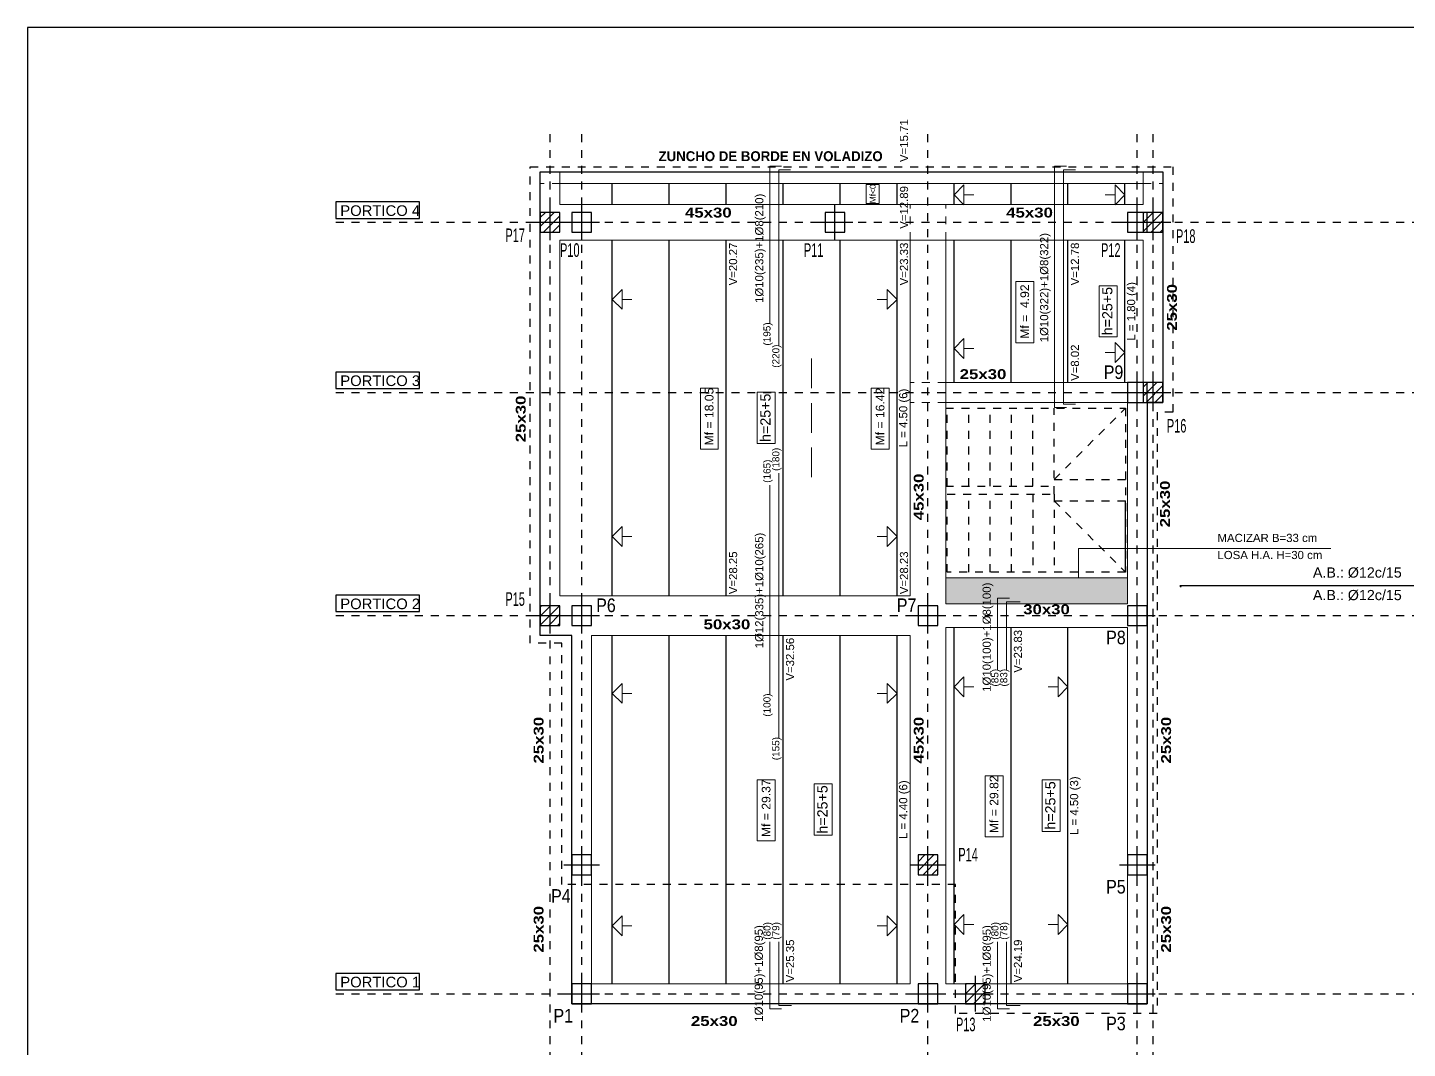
# Model space of a CAD drawing. Extents: x 2455 to 9764, y -806 to 181.
# Drawn here: x 4852.27 to 4869.7, y -573.95 to -561.05 of the extents above; entities that cross this region are included whole.
import ezdxf
from ezdxf.enums import TextEntityAlignment as Align

# ---------------------------------------------------------------- set-up
doc = ezdxf.new("R2010")
doc.units = 0
doc.header["$LTSCALE"] = 0.2
doc.header["$MEASUREMENT"] = 0
for name, pattern in [('CYPE_PUNTO', [0.075, 0, -0.075]), ('RAYITAS', [0.375, 0.25, -0.125]), ('TRAZO_Y_PUNTO', [1, 0.5, -0.25, 0, -0.25])]:
    doc.linetypes.add(name, pattern=pattern)
for name, color, linetype in [('01_borde', 4, 'CONTINUOUS'), ('02_ejes', 38, 'RAYITAS'), ('ALZ_REF_TEXTO_REF_NOMBRE', 3, 'CONTINUOUS'), ('PA_GRAF_LOSAS', 7, 'CONTINUOUS'), ('PA_NERV_UNI', 2, 'CONTINUOUS'), ('PA_NUM_CANTO', 7, 'CONTINUOUS'), ('PILAR_EJES', 1, 'CONTINUOUS'), ('PILAR_HORMIGON', 2, 'CONTINUOUS'), ('PILAR_HORMIGON_APEADO', 4, 'CONTINUOUS'), ('PILAR_RAYA', 4, 'CONTINUOUS'), ('PILAR_REF', 3, 'CONTINUOUS'), ('SOMBRAS2', 2, 'CONTINUOUS'), ('UNI_CORTANTES', 3, 'CONTINUOUS')]:
    doc.layers.add(name, color=color, linetype=linetype)
doc.layers.add('01_cartela', color=6, linetype='CONTINUOUS', plot=False)
doc.layers.add('01_MEDICIONES', color=250, linetype='CONTINUOUS', plot=False)
for name, color, linetype, lineweight in [('UNI_BARRAS', 10, 'CONTINUOUS', 15), ('UNI_MOMENTOS', 3, 'CONTINUOUS', 9), ('UNI_SEP_BARRAS', 9, 'CONTINUOUS', 9), ('UNI_SEP_MOM', 7, 'CONTINUOUS', 9), ('VIG_CARAS', 5, 'CONTINUOUS', 9)]:
    doc.layers.add(name, color=color, linetype=linetype, lineweight=lineweight)
doc.styles.add('BERNARDO', font='GOTHICB.TTF')
doc.styles.add('NIEVES2', font='sanss___.ttf')

# ---------------------------------------------------------------- blocks, each defined once
blk = doc.blocks.new('Ejes del pilar')
at = {"layer": 'PILAR_EJES'}
for p, q in [((0, -0.5), (0, 0.5)), ((-0.5, 0), (0.5, 0))]:
    blk.add_line(p, q, dxfattribs=at)
blk = doc.blocks.new('1293663343-RAYADO P13')
at = {"layer": 'PILAR_RAYA'}
for p, q in [((-0.00125, -0.00114), (0.00114, 0.00125)), ((-0.00125, 0.00112), (-0.00112, 0.00125)), ((-0.00125, -0.00001), (0.00001, 0.00125)), ((-0.00023, -0.00125), (0.00125, 0.00023)), ((0.0009, -0.00125), (0.00125, -0.0009))]:
    blk.add_line(p, q, dxfattribs=at)
blk = doc.blocks.new('1293663343-RAYADO P14')
at = {"layer": 'PILAR_RAYA'}
for p, q in [((-0.00125, -0.00075), (0.00075, 0.00125)), ((-0.00125, 0.00038), (-0.00038, 0.00125)), ((-0.00062, -0.00125), (0.00125, 0.00062)), ((0.00051, -0.00125), (0.00125, -0.00051))]:
    blk.add_line(p, q, dxfattribs=at)
blk = doc.blocks.new('1293663343-RAYADO P15')
at = {"layer": 'PILAR_RAYA'}
for p, q in [((-0.00125, -0.0012), (0.0012, 0.00125)), ((-0.00125, 0.00107), (-0.00107, 0.00125)), ((-0.00125, -0.00007), (0.00007, 0.00125)), ((-0.00017, -0.00125), (0.00125, 0.00017)), ((0.00096, -0.00125), (0.00125, -0.00096))]:
    blk.add_line(p, q, dxfattribs=at)
blk = doc.blocks.new('1293663343-RAYADO P16')
at = {"layer": 'PILAR_RAYA'}
for p, q in [((-0.00125, -0.00048), (0.00048, 0.00125)), ((-0.00125, 0.00065), (-0.00065, 0.00125)), ((-0.00089, -0.00125), (0.00125, 0.00089)), ((0.00024, -0.00125), (0.00125, -0.00024))]:
    blk.add_line(p, q, dxfattribs=at)
blk = doc.blocks.new('1293663343-RAYADO P17')
at = {"layer": 'PILAR_RAYA'}
for p, q in [((-0.00125, -0.00054), (0.00054, 0.00125)), ((-0.00125, 0.00059), (-0.00059, 0.00125)), ((-0.00083, -0.00125), (0.00125, 0.00083)), ((0.0003, -0.00125), (0.00125, -0.0003))]:
    blk.add_line(p, q, dxfattribs=at)
blk = doc.blocks.new('1293663343-RAYADO P18')
at = {"layer": 'PILAR_RAYA'}
for p, q in [((-0.00125, -0.00114), (0.00114, 0.00125)), ((-0.00125, 0.00112), (-0.00112, 0.00125)), ((-0.00125, -0.00001), (0.00001, 0.00125)), ((-0.00023, -0.00125), (0.00125, 0.00023)), ((0.0009, -0.00125), (0.00125, -0.0009))]:
    blk.add_line(p, q, dxfattribs=at)
blk = doc.blocks.new('Extremo de igualacion')
at = {"layer": 'UNI_SEP_BARRAS'}
for p, q in [((-0.125, 0), (0, 0)), ((0, -0.125), (0.125, 0))]:
    blk.add_line(p, q, dxfattribs=at)
blk.add_lwpolyline([(0, -0.125), (0, 0.125), (0.125, 0)], dxfattribs=at)

msp = doc.modelspace()

# ---------------------------------------------------------------- hatches: boundary and pattern name
at = {"layer": 'SOMBRAS2', "transparency": 33554534}
h = msp.add_hatch(color=254, dxfattribs=at)
h.dxf.hatch_style = 1
h.paths.add_polyline_path([(4866.166, -568.007), (4863.871, -568.007), (4863.871, -568.332), (4866.166, -568.332)])
h.paths.add_polyline_path([(4864.503, -569.48), (4864.503, -568.056), (4864.301, -568.056), (4864.301, -569.48)], flags=9)

# ---------------------------------------------------------------- linework, layer by layer
at = {"layer": '01_cartela', "color": 250}
msp.add_line((4866.141, -567.932, 0), (4866.141, -567.032, 0), dxfattribs=at)
at = {"layer": '01_cartela', "color": 3}
msp.add_lwpolyline([(4852.269, -561.051), (4852.269, -582.586), (4882.907, -582.586), (4882.907, -561.051)], close=True, dxfattribs=at)
at = {"layer": '01_MEDICIONES', "color": 250, "elevation": 0}
msp.add_lwpolyline([(4858.746, -562.872), (4866.616, -562.872), (4866.616, -565.787), (4866.416, -565.787), (4866.416, -573.387), (4859.146, -573.387), (4859.146, -568.732), (4858.746, -568.732)], close=True, dxfattribs=at)
at = {"layer": '02_ejes', "color": 120, "linetype": 'TRAZO_Y_PUNTO', "ltscale": 0.5}
for p, q in [((4858.871, -575.498, 0), (4858.871, -562.312, 0)), ((4859.271, -575.498, 0), (4859.271, -562.312, 0)), ((4863.646, -575.498, 0), (4863.646, -562.312, 0)), ((4866.291, -575.498, 0), (4866.291, -562.312, 0)), ((4866.491, -575.498, 0), (4866.491, -562.312, 0)), ((4856.164, -563.512, 0), (4869.99, -563.512, 0)), ((4856.164, -565.662, 0), (4869.99, -565.662, 0)), ((4856.164, -568.482, 0), (4869.99, -568.482, 0)), ((4856.164, -573.262, 0), (4869.99, -573.262, 0))]:
    msp.add_line(p, q, dxfattribs=at)
at = {"layer": '02_ejes', "color": 2, "linetype": 'RAYITAS', "ltscale": 0.75}
for p, q in [((4863.871, -565.862, 0), (4866.141, -565.862, 0)), ((4863.891, -566.847, 0), (4863.891, -565.862, 0)), ((4864.162, -566.847, 0), (4864.162, -565.862, 0)), ((4864.432, -566.847, 0), (4864.432, -565.862, 0)), ((4864.702, -566.847, 0), (4864.702, -565.862, 0)), ((4864.971, -566.847, 0), (4864.971, -565.862, 0)), ((4865.241, -566.947, 0), (4865.241, -565.862, 0)), ((4865.241, -566.762, 0), (4866.141, -565.862, 0)), ((4866.141, -565.862, 0), (4866.141, -567.932, 0)), ((4865.241, -566.762, 0), (4866.141, -566.762, 0)), ((4863.871, -566.847, 0), (4865.241, -566.847, 0)), ((4863.891, -567.932, 0), (4863.891, -566.947, 0)), ((4863.891, -566.947, 0), (4865.241, -566.947, 0)), ((4864.161, -567.932, 0), (4864.161, -566.947, 0)), ((4864.431, -567.932, 0), (4864.431, -566.947, 0)), ((4864.701, -567.932, 0), (4864.701, -566.947, 0)), ((4864.971, -566.947, 0), (4864.971, -567.932, 0)), ((4865.241, -566.947, 0), (4865.241, -567.932, 0)), ((4865.241, -567.032, 0), (4866.141, -567.032, 0)), ((4865.241, -567.032, 0), (4866.141, -567.932, 0)), ((4866.141, -567.932, 0), (4863.891, -567.932, 0))]:
    msp.add_line(p, q, dxfattribs=at)
at = {"layer": '02_ejes', "color": 170, "linetype": 'TRAZO_Y_PUNTO', "ltscale": 0.5, "elevation": 0}
msp.add_lwpolyline([(4858.621, -562.812), (4866.741, -562.812), (4866.741, -565.912), (4866.541, -565.912), (4866.541, -573.512), (4863.996, -573.512), (4863.996, -571.882), (4859.021, -571.882), (4859.021, -568.832), (4858.621, -568.832)], close=True, dxfattribs=at)
at = {"layer": 'PA_GRAF_LOSAS'}
msp.add_line((4866.83, -568.106, 0), (4866.848, -568.125, 0), dxfattribs=at)
msp.add_lwpolyline([(4870.805, -568.088), (4870.823, -568.106), (4866.83, -568.106)], dxfattribs=at)
at = {"layer": 'PA_NERV_UNI'}
for p, q in [((4859.656, -563.287, 0), (4859.656, -563.022, 0)), ((4860.376, -563.287, 0), (4860.376, -563.022, 0)), ((4861.096, -563.287, 0), (4861.096, -563.022, 0)), ((4861.816, -563.287, 0), (4861.816, -563.022, 0)), ((4862.536, -563.287, 0), (4862.536, -563.022, 0)), ((4863.256, -563.287, 0), (4863.256, -563.022, 0)), ((4863.976, -563.287, 0), (4863.976, -563.022, 0)), ((4864.696, -563.287, 0), (4864.696, -563.022, 0)), ((4865.416, -563.287, 0), (4865.416, -563.022, 0)), ((4866.136, -563.287, 0), (4866.136, -563.022, 0)), ((4859.656, -568.232, 0), (4859.656, -563.737, 0)), ((4860.376, -568.232, 0), (4860.376, -563.737, 0)), ((4861.096, -568.232, 0), (4861.096, -563.737, 0)), ((4861.816, -568.232, 0), (4861.816, -563.737, 0)), ((4862.536, -568.232, 0), (4862.536, -563.737, 0)), ((4863.256, -568.232, 0), (4863.256, -563.737, 0)), ((4863.976, -565.537, 0), (4863.976, -563.737, 0)), ((4864.696, -565.537, 0), (4864.696, -563.737, 0)), ((4865.416, -565.537, 0), (4865.416, -563.737, 0)), ((4866.136, -565.537, 0), (4866.136, -563.737, 0)), ((4859.656, -573.137, 0), (4859.656, -568.732, 0)), ((4860.376, -573.137, 0), (4860.376, -568.732, 0)), ((4861.096, -573.137, 0), (4861.096, -568.732, 0)), ((4861.816, -573.137, 0), (4861.816, -568.732, 0)), ((4862.536, -573.137, 0), (4862.536, -568.732, 0)), ((4863.256, -573.137, 0), (4863.256, -568.732, 0)), ((4863.976, -573.137, 0), (4863.976, -568.632, 0)), ((4864.696, -573.137, 0), (4864.696, -568.632, 0)), ((4865.416, -573.137, 0), (4865.416, -568.632, 0))]:
    msp.add_line(p, q, dxfattribs=at)
at = {"layer": 'PILAR_HORMIGON'}
for points in [[(4859.146, -563.637), (4859.396, -563.637), (4859.396, -563.387), (4859.146, -563.387), (4859.146, -563.637)], [(4862.346, -563.637), (4862.596, -563.637), (4862.596, -563.387), (4862.346, -563.387), (4862.346, -563.637)], [(4866.166, -563.637), (4866.416, -563.637), (4866.416, -563.387), (4866.166, -563.387), (4866.166, -563.637)], [(4866.166, -565.787), (4866.416, -565.787), (4866.416, -565.537), (4866.166, -565.537), (4866.166, -565.787)], [(4859.146, -568.607), (4859.396, -568.607), (4859.396, -568.357), (4859.146, -568.357), (4859.146, -568.607)], [(4863.521, -568.607), (4863.771, -568.607), (4863.771, -568.357), (4863.521, -568.357), (4863.521, -568.607)], [(4866.166, -568.607), (4866.416, -568.607), (4866.416, -568.357), (4866.166, -568.357), (4866.166, -568.607)], [(4859.146, -571.757), (4859.396, -571.757), (4859.396, -571.507), (4859.146, -571.507), (4859.146, -571.757)], [(4866.166, -571.757), (4866.416, -571.757), (4866.416, -571.507), (4866.166, -571.507), (4866.166, -571.757)], [(4859.146, -573.387), (4859.396, -573.387), (4859.396, -573.137), (4859.146, -573.137), (4859.146, -573.387)], [(4863.521, -573.387), (4863.771, -573.387), (4863.771, -573.137), (4863.521, -573.137), (4863.521, -573.387)], [(4866.166, -573.387), (4866.416, -573.387), (4866.416, -573.137), (4866.166, -573.137), (4866.166, -573.387)]]:
    msp.add_lwpolyline(points, close=True, dxfattribs=at)
at = {"layer": 'PILAR_HORMIGON_APEADO'}
for points in [[(4858.746, -563.637), (4858.996, -563.637), (4858.996, -563.387), (4858.746, -563.387), (4858.746, -563.637)], [(4866.366, -563.637), (4866.616, -563.637), (4866.616, -563.387), (4866.366, -563.387), (4866.366, -563.637)], [(4866.366, -565.787), (4866.616, -565.787), (4866.616, -565.537), (4866.366, -565.537), (4866.366, -565.787)], [(4858.746, -568.607), (4858.996, -568.607), (4858.996, -568.357), (4858.746, -568.357), (4858.746, -568.607)], [(4863.521, -571.757), (4863.771, -571.757), (4863.771, -571.507), (4863.521, -571.507), (4863.521, -571.757)], [(4864.121, -573.387), (4864.371, -573.387), (4864.371, -573.137), (4864.121, -573.137), (4864.121, -573.387)]]:
    msp.add_lwpolyline(points, close=True, dxfattribs=at)
at = {"layer": 'PILAR_REF', "color": 1, "elevation": 0}
for points in [[(4857.221, -563.255), (4856.164, -563.255), (4856.164, -563.462), (4857.221, -563.462)], [(4857.221, -565.405), (4856.164, -565.405), (4856.164, -565.612), (4857.221, -565.612)]]:
    msp.add_lwpolyline(points, close=True, dxfattribs=at)
at = {"layer": 'PILAR_REF', "elevation": 0}
for points in [[(4857.221, -568.225), (4856.164, -568.225), (4856.164, -568.432), (4857.221, -568.432)], [(4857.221, -573.005), (4856.164, -573.005), (4856.164, -573.212), (4857.221, -573.212)]]:
    msp.add_lwpolyline(points, close=True, dxfattribs=at)
at = {"layer": 'UNI_BARRAS'}
for points in [[(4861.647, -564.792), (4861.647, -562.804), (4861.797, -562.804)], [(4865.397, -565.854), (4865.247, -565.854), (4865.247, -562.804), (4865.397, -562.804)], [(4861.76, -565.072), (4861.76, -562.849), (4861.91, -562.849)], [(4865.51, -565.809), (4865.36, -565.809), (4865.36, -562.849), (4865.51, -562.849)], [(4861.647, -569.482), (4861.647, -566.832)], [(4861.76, -570.032), (4861.76, -566.682)], [(4864.527, -569.162), (4864.527, -568.264), (4864.677, -568.264)], [(4864.64, -569.162), (4864.64, -568.309), (4864.81, -568.309)], [(4861.797, -573.454), (4861.647, -573.454), (4861.647, -572.607)], [(4861.92, -573.409), (4861.76, -573.409), (4861.76, -572.607)], [(4864.677, -573.454), (4864.527, -573.454), (4864.527, -572.607)], [(4864.81, -573.409), (4864.64, -573.409), (4864.64, -572.607)]]:
    msp.add_lwpolyline(points, dxfattribs=at)
at = {"layer": 'UNI_SEP_MOM'}
for p, q in [((4862.176, -565.61, 0), (4862.176, -565.235, 0)), ((4862.176, -566.172, 0), (4862.176, -565.797, 0)), ((4862.176, -566.734, 0), (4862.176, -566.359, 0))]:
    msp.add_line(p, q, dxfattribs=at)
at = {"layer": 'VIG_CARAS'}
for p, q in [((4858.746, -563.387, 0), (4858.746, -562.872, 0)), ((4858.746, -562.872, 0), (4866.616, -562.872, 0)), ((4858.996, -563.287, 0), (4858.996, -562.872, 0)), ((4866.366, -563.287, 0), (4866.366, -562.872, 0)), ((4866.616, -563.387, 0), (4866.616, -562.872, 0)), ((4858.996, -563.022, 0), (4866.366, -563.022, 0)), ((4858.996, -563.287, 0), (4859.271, -563.287, 0)), ((4859.271, -563.287, 0), (4862.471, -563.287, 0)), ((4862.471, -563.287, 0), (4866.366, -563.287, 0)), ((4858.746, -568.357, 0), (4858.746, -563.637, 0)), ((4866.616, -565.537, 0), (4866.616, -563.637, 0)), ((4858.996, -568.232, 0), (4858.996, -563.737, 0)), ((4858.996, -563.737, 0), (4859.271, -563.737, 0)), ((4859.271, -563.737, 0), (4862.471, -563.737, 0)), ((4862.471, -563.737, 0), (4866.366, -563.737, 0)), ((4863.421, -568.232, 0), (4863.421, -563.737, 0)), ((4863.871, -568.332, 0), (4863.871, -563.737, 0)), ((4866.366, -565.537, 0), (4866.366, -563.737, 0)), ((4863.871, -565.537, 0), (4866.166, -565.537, 0)), ((4863.871, -565.787, 0), (4866.166, -565.787, 0)), ((4866.166, -568.332, 0), (4866.166, -565.787, 0)), ((4866.416, -568.357, 0), (4866.416, -565.787, 0)), ((4865.547, -567.634, 0), (4868.738, -567.634)), ((4865.547, -568.007, 0), (4865.547, -567.634, 0)), ((4863.871, -568.007, 0), (4866.166, -568.007, 0)), ((4858.996, -568.232, 0), (4859.271, -568.232, 0)), ((4859.271, -568.232, 0), (4863.421, -568.232, 0)), ((4863.871, -568.332, 0), (4866.166, -568.332, 0)), ((4858.746, -568.732, 0), (4858.746, -568.607, 0)), ((4858.746, -568.732, 0), (4859.146, -568.732, 0)), ((4859.146, -571.507, 0), (4859.146, -568.732, 0)), ((4859.396, -571.507, 0), (4859.396, -568.732, 0)), ((4859.396, -568.732, 0), (4863.421, -568.732, 0)), ((4863.421, -571.632, 0), (4863.421, -568.732, 0)), ((4863.871, -568.632, 0), (4866.166, -568.632, 0)), ((4863.871, -571.632, 0), (4863.871, -568.632, 0)), ((4866.166, -571.507, 0), (4866.166, -568.632, 0)), ((4866.416, -571.507, 0), (4866.416, -568.607, 0)), ((4863.421, -573.137, 0), (4863.421, -571.632, 0)), ((4863.871, -573.137, 0), (4863.871, -571.632, 0)), ((4859.146, -573.137, 0), (4859.146, -571.757, 0)), ((4859.396, -573.137, 0), (4859.396, -571.757, 0)), ((4866.166, -573.137, 0), (4866.166, -571.757, 0)), ((4866.416, -573.137, 0), (4866.416, -571.757, 0)), ((4859.396, -573.137, 0), (4863.421, -573.137, 0)), ((4863.871, -573.137, 0), (4864.121, -573.137, 0)), ((4864.371, -573.137, 0), (4866.166, -573.137, 0)), ((4859.396, -573.387, 0), (4863.521, -573.387, 0)), ((4863.771, -573.387, 0), (4864.121, -573.387, 0)), ((4864.371, -573.387, 0), (4866.166, -573.387, 0))]:
    msp.add_line(p, q, dxfattribs=at)
at = {"layer": 'VIG_CARAS', "linetype": 'CYPE_PUNTO'}
for p, q in [((4858.996, -563.022, 0), (4858.746, -563.022, 0)), ((4866.366, -563.022, 0), (4866.616, -563.022, 0)), ((4863.421, -563.737, 0), (4863.421, -563.287, 0)), ((4863.871, -563.737, 0), (4863.871, -563.287, 0)), ((4863.871, -565.537, 0), (4863.421, -565.537, 0)), ((4863.871, -565.787, 0), (4863.421, -565.787, 0))]:
    msp.add_line(p, q, dxfattribs=at)
at = {"layer": 'VIG_CARAS', "elevation": 0}
for points in [[(4862.864, -563.033), (4862.864, -563.276), (4863.029, -563.276), (4863.029, -563.033)], [(4864.757, -564.26), (4864.757, -565.033), (4864.983, -565.033), (4864.983, -564.26)], [(4865.81, -564.313), (4865.81, -564.961), (4866.036, -564.961), (4866.036, -564.313)], [(4860.77, -565.607), (4860.77, -566.38), (4860.996, -566.38), (4860.996, -565.607)], [(4862.93, -565.607), (4862.93, -566.38), (4863.156, -566.38), (4863.156, -565.607)], [(4861.49, -565.66), (4861.49, -566.309), (4861.716, -566.309), (4861.716, -565.66)], [(4861.49, -570.557), (4861.49, -571.33), (4861.716, -571.33), (4861.716, -570.557)], [(4862.21, -570.61), (4862.21, -571.259), (4862.436, -571.259), (4862.436, -570.61)], [(4864.37, -570.507), (4864.37, -571.28), (4864.596, -571.28), (4864.596, -570.507)], [(4865.09, -570.56), (4865.09, -571.209), (4865.316, -571.209), (4865.316, -570.56)]]:
    msp.add_lwpolyline(points, close=True, dxfattribs=at)

# ---------------------------------------------------------------- block references
at = {"layer": 'PILAR_EJES', "xscale": 0.4500000000000001, "yscale": 0.4500000000000001}
for p in [(4858.871, -563.512, 0), (4859.271, -563.512, 0), (4862.471, -563.512, 0), (4866.291, -563.512, 0), (4866.491, -563.512, 0), (4866.291, -565.662, 0), (4866.491, -565.662, 0), (4858.871, -568.482, 0), (4859.271, -568.482, 0), (4863.646, -568.482, 0), (4866.291, -568.482, 0), (4859.271, -571.632, 0), (4863.646, -571.632, 0), (4866.291, -571.632, 0), (4859.271, -573.262, 0), (4863.646, -573.262, 0), (4864.246, -573.262, 0), (4866.291, -573.262, 0)]:
    msp.add_blockref('Ejes del pilar', p, dxfattribs=at)
at = {"layer": 'PILAR_RAYA', "xscale": 100, "yscale": 100, "zscale": 100}
for name, p in [('1293663343-RAYADO P17', (4858.871, -563.512, 0)), ('1293663343-RAYADO P18', (4866.491, -563.512, 0)), ('1293663343-RAYADO P16', (4866.491, -565.662, 0)), ('1293663343-RAYADO P15', (4858.871, -568.482, 0)), ('1293663343-RAYADO P14', (4863.646, -571.632, 0)), ('1293663343-RAYADO P13', (4864.246, -573.262, 0))]:
    msp.add_blockref(name, p, dxfattribs=at)
at = {"layer": 'UNI_SEP_BARRAS', "rotation": 180}
for p in [(4864.101, -563.164, 0), (4859.781, -564.486, 0), (4864.101, -565.107, 0), (4859.781, -567.483, 0), (4864.101, -569.383, 0), (4859.781, -569.466, 0), (4859.781, -572.403, 0), (4864.101, -572.386, 0)]:
    msp.add_blockref('Extremo de igualacion', p, dxfattribs=at)
at = {"layer": 'UNI_SEP_BARRAS'}
for p in [(4866.011, -563.164, 0), (4863.131, -564.486, 0), (4866.011, -565.157, 0), (4863.131, -567.483, 0), (4865.291, -569.383, 0), (4863.131, -569.466, 0), (4863.131, -572.403, 0), (4865.291, -572.386, 0)]:
    msp.add_blockref('Extremo de igualacion', p, dxfattribs=at)

# ---------------------------------------------------------------- texts
at = {"layer": '01_borde', "color": 6, "ltscale": 0.01, "style": 'NIEVES2', "width": 0.588905}
for s, p, p2 in [('P17', (4858.306, -563.762, 0), (4858.553, -563.762, 0)), ('P18', (4866.78, -563.772, 0), (4867.027, -563.772, 0)), ('P16', (4866.665, -566.17, 0), (4866.912, -566.17, 0)), ('P15', (4858.306, -568.359, 0), (4858.553, -568.359, 0)), ('P14', (4864.029, -571.59, 0), (4864.277, -571.59, 0)), ('P13', (4864, -573.735, 0), (4864.247, -573.735, 0))]:
    msp.add_text(s, height=0.1722, dxfattribs=at).set_placement(p, p2, align=Align.FIT)
at = {"layer": '01_borde', "color": 7, "ltscale": 0.01, "style": 'NIEVES2'}
for s, width, p, p2 in [('P10', 0.588905, (4858.996, -563.949, 0), (4859.244, -563.949, 0)), ('P11', 0.588905, (4862.078, -563.949, 0), (4862.325, -563.949, 0)), ('P12', 0.588905, (4865.833, -563.949, 0), (4866.08, -563.949, 0)), ('P9', 0.856632, (4865.868, -565.492, 0), (4866.115, -565.492, 0)), ('P6', 0.856632, (4859.454, -568.438, 0), (4859.701, -568.438, 0)), ('P7', 0.856632, (4863.253, -568.438, 0), (4863.5, -568.438, 0)), ('P8', 0.856632, (4865.898, -568.845, 0), (4866.145, -568.845, 0)), ('P5', 0.856632, (4865.898, -571.995, 0), (4866.145, -571.995, 0)), ('P4', 0.856632, (4858.884, -572.112, 0), (4859.131, -572.112, 0)), ('P1', 0.856632, (4858.914, -573.625, 0), (4859.162, -573.625, 0)), ('P2', 0.856632, (4863.289, -573.625, 0), (4863.537, -573.625, 0)), ('P3', 0.856632, (4865.898, -573.723, 0), (4866.145, -573.723, 0))]:
    msp.add_text(s, height=0.1722, dxfattribs=dict(at, width=width)).set_placement(p, p2, align=Align.FIT)
at = {"layer": 'ALZ_REF_TEXTO_REF_NOMBRE', "color": 5, "style": 'BERNARDO'}
msp.add_text('ZUNCHO DE BORDE EN VOLADIZO', height=0.125, dxfattribs=at).set_placement((4860.242, -562.776, 0), align=Align.BOTTOM_LEFT)
at = {"layer": 'ALZ_REF_TEXTO_REF_NOMBRE', "color": 5, "style": 'BERNARDO', "width": 1.209631}
for s, p, p2 in [('45x30', (4860.576, -563.451, 0), (4861.166, -563.451, 0)), ('45x30', (4864.635, -563.451, 0), (4865.225, -563.451, 0)), ('25x30', (4864.047, -565.493, 0), (4864.637, -565.493, 0)), ('30x30', (4864.85, -568.466, 0), (4865.439, -568.466, 0)), ('50x30', (4860.811, -568.655, 0), (4861.401, -568.655, 0)), ('25x30', (4860.651, -573.669, 0), (4861.241, -573.669, 0)), ('25x30', (4864.974, -573.669, 0), (4865.563, -573.669, 0))]:
    msp.add_text(s, height=0.125, dxfattribs=at).set_placement(p, p2, align=Align.FIT)
for s, p, p2 in [('25x30', (4866.792, -564.882, 0), (4866.792, -564.292, 0)), ('25x30', (4858.563, -566.292, 0), (4858.563, -565.702, 0)), ('45x30', (4863.592, -567.277, 0), (4863.592, -566.688, 0)), ('25x30', (4866.704, -567.367, 0), (4866.704, -566.777, 0)), ('25x30', (4858.789, -570.352, 0), (4858.789, -569.762, 0)), ('45x30', (4863.592, -570.352, 0), (4863.592, -569.762, 0)), ('25x30', (4866.718, -570.352, 0), (4866.718, -569.762, 0)), ('25x30', (4858.789, -572.742, 0), (4858.789, -572.152, 0)), ('25x30', (4866.718, -572.742, 0), (4866.718, -572.152, 0))]:
    msp.add_text(s, height=0.125, rotation=90, dxfattribs=at).set_placement(p, p2, align=Align.FIT)
at = {"layer": 'PA_NUM_CANTO', "style": 'NIEVES2'}
for p in [(4865.977, -564.94, 0), (4861.657, -566.288, 0), (4862.377, -571.238, 0), (4865.257, -571.188, 0)]:
    msp.add_text('h=25+5', height=0.1291, rotation=90, dxfattribs=at).set_placement(p)
for p in [(4868.511, -568.041, 0), (4868.511, -568.326, 0)]:
    msp.add_text('A.B.: %%c12c/15', height=0.1291, dxfattribs=at).set_placement(p, align=Align.BOTTOM_LEFT)
at = {"layer": 'PILAR_REF', "color": 1, "linetype": 'Continuous', "style": 'NIEVES2'}
for s, p in [('PORTICO 4', (4856.22, -563.431, 0)), ('PORTICO 3', (4856.22, -565.581, 0))]:
    msp.add_text(s, height=0.134, dxfattribs=at).set_placement(p)
at = {"layer": 'PILAR_REF', "color": 7, "linetype": 'Continuous', "style": 'NIEVES2'}
for s, p in [('PORTICO 2', (4856.22, -568.401, 0)), ('PORTICO 1', (4856.22, -573.181, 0))]:
    msp.add_text(s, height=0.134, dxfattribs=at).set_placement(p)
at = {"layer": 'UNI_CORTANTES', "color": 4, "style": 'NIEVES2'}
for s, height, p in [('V=15.71', 0.1031, (4863.426, -562.75, 0)), ('V=12.89', 0.1031, (4863.426, -563.594, 0)), ('V=20.27', 0.1031, (4861.266, -564.309, 0)), ('V=23.33', 0.1031, (4863.426, -564.309, 0)), ('V=12.78', 0.1031, (4865.586, -564.309, 0)), ('L = 1.80 (4)', 0.1031, (4866.296, -565.007, 0)), ('(195)', 0.09, (4861.684, -565.07, 0)), ('(220)', 0.09, (4861.796, -565.35, 0)), ('V=8.02', 0.1031, (4865.586, -565.517, 0)), ('L = 4.50 (6)', 0.1031, (4863.416, -566.355, 0)), ('(180)', 0.09, (4861.796, -566.654, 0)), ('(165)', 0.09, (4861.684, -566.804, 0)), ('V=28.25', 0.1031, (4861.266, -568.212, 0)), ('V=28.23', 0.1031, (4863.426, -568.212, 0)), ('V=23.83', 0.1031, (4864.866, -569.204, 0)), ('V=32.56', 0.1031, (4861.986, -569.304, 0)), ('(85)', 0.09, (4864.564, -569.379, 0)), ('(83)', 0.09, (4864.676, -569.379, 0)), ('(100)', 0.09, (4861.684, -569.76, 0)), ('(155)', 0.09, (4861.796, -570.31, 0)), ('L = 4.40 (6)', 0.1031, (4863.416, -571.305, 0)), ('L = 4.50 (3)', 0.1031, (4865.576, -571.255, 0)), ('(80)', 0.09, (4861.684, -572.579, 0)), ('(79)', 0.09, (4861.796, -572.579, 0)), ('(80)', 0.09, (4864.564, -572.579, 0)), ('(78)', 0.09, (4864.676, -572.579, 0)), ('V=25.35', 0.1031, (4861.986, -573.117, 0)), ('V=24.19', 0.1031, (4864.866, -573.117, 0))]:
    msp.add_text(s, height=height, rotation=90, dxfattribs=at).set_placement(p, align=Align.BOTTOM_LEFT)
for s, p in [('MACIZAR B=33 cm', (4867.305, -567.583, 0)), ('LOSA H.A. H=30 cm', (4867.305, -567.799, 0))]:
    msp.add_text(s, height=0.1031, dxfattribs=at).set_placement(p, align=Align.BOTTOM_LEFT)
at = {"layer": 'UNI_MOMENTOS', "style": 'NIEVES2'}
for s, p in [('1%%c10(235)+1%%c8(210)', (4861.597, -564.531, 0)), ('1%%c10(322)+1%%c8(322)', (4865.197, -565.028, 0)), ('1%%c12(335)+1%%c10(265)', (4861.597, -568.896, 0)), ('1%%c10(100)+1%%c8(100)', (4864.471, -569.446, 0)), ('1%%c10(95)+1%%c8(95)', (4861.591, -573.615, 0)), ('1%%c10(95)+1%%c8(95)', (4864.471, -573.615, 0))]:
    msp.add_text(s, height=0.1031, rotation=90, dxfattribs=at).set_placement(p, align=Align.BOTTOM_LEFT)
at = {"layer": 'VIG_CARAS', "style": 'NIEVES2'}
for s, height, p in [('Mf<0', 0.0761, (4862.987, -563.271, 0)), ('Mf =  4.92', 0.1098, (4864.924, -564.983, 0)), ('Mf = 18.05', 0.1098, (4860.936, -566.331, 0)), ('Mf = 16.42', 0.1098, (4863.096, -566.331, 0)), ('Mf = 29.37', 0.1098, (4861.656, -571.281, 0)), ('Mf = 29.82', 0.1098, (4864.536, -571.231, 0))]:
    msp.add_text(s, height=height, rotation=90, dxfattribs=at).set_placement(p)

doc.saveas('drawing.dxf')
